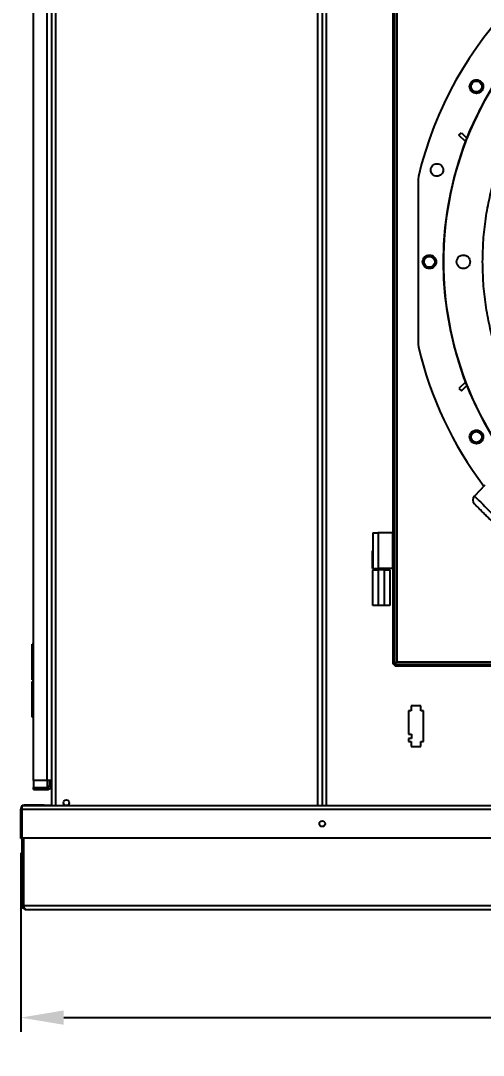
# Model space of a CAD drawing. Header units: inches. Extents: x 1229 to 1453, y -1023 to -720.
# Drawn here: x 1228.68 to 1244.78, y -1013.12 to -977.08 of the extents above; entities that cross this region are included whole.
import ezdxf

# ---------------------------------------------------------------- set-up
doc = ezdxf.new("R2010")
doc.units = ezdxf.units.IN
doc.header["$MEASUREMENT"] = 0
doc.header["$PDSIZE"] = -1
doc.dimstyles.new('RAE Solutions', dxfattribs={"dimtxt": 2, "dimasz": 1.5, "dimexe": 0.5, "dimexo": 0.5, "dimgap": 0.5, "dimtad": 0, "dimtih": 1, "dimtoh": 1, "dimdec": 3, "dimrnd": 0.125, "dimzin": 1, "dimdsep": 46, "dimlunit": 5, "dimtxsty": 'Standard', "dimcen": 0.09, "dimadec": 0, "dimazin": 0, "dimtfac": 1, "dimtdec": 3, "dimtofl": 0, "dimtmove": 0, "dimatfit": 3, "dimfxl": 1, "dimtolj": 1, "dimtzin": 1, "dimarcsym": 0})

# ---------------------------------------------------------------- blocks, each defined once
blk = doc.blocks.new('*D266')
at = {"color": 0, "linetype": 'Continuous', "lineweight": -2, "transparency": 16777216}
for p, q in [((1228.678, -1006.065), (1228.678, -1012.306)), ((1369.669, -1005.937), (1369.669, -1012.306)), ((1230.178, -1011.806), (1296.674, -1011.806)), ((1368.169, -1011.806), (1301.674, -1011.806))]:
    blk.add_line(p, q, dxfattribs=at)
at = {"color": 0, "linetype": 'Continuous', "transparency": 16777216}
for points in [[(1230.178, -1011.556), (1230.178, -1012.056), (1228.678, -1011.806)], [(1368.169, -1011.556), (1368.169, -1012.056), (1369.669, -1011.806)]]:
    blk.add_solid(points, dxfattribs=at)
at = {"layer": 'Defpoints', "color": 0, "linetype": 'Continuous', "transparency": 16777216}
for p in [(1369.669, -1005.437), (1228.678, -1005.565), (1369.669, -1011.806)]:
    blk.add_point(p, dxfattribs=at)
at = {"color": 0, "linetype": 'Continuous', "lineweight": 25, "transparency": 16777216, "insert": (1299.174, -1011.806), "char_height": 2, "attachment_point": 5}
blk.add_mtext('\\A1;141', dxfattribs=at)

msp = doc.modelspace()

# ---------------------------------------------------------------- linework, layer by layer
at = {"color": 18, "linetype": 'Continuous', "lineweight": 25, "true_color": 0x000000}
for p, q in [((1229.1261, -1003.5456), (1229.1261, -967.2956)), ((1229.6051, -1003.5456), (1229.6051, -967.2956)), ((1229.7511, -967.2956), (1229.7511, -1003.5456)), ((1229.7671, -1004.4265), (1229.7671, -967.0196)), ((1229.9001, -1004.4265), (1229.9001, -967.0196)), ((1239.0171, -1004.4265), (1239.0171, -971.0276)), ((1239.1739, -970.9825), (1239.1739, -1004.4265)), ((1239.3069, -970.9825), (1239.3069, -1004.4265)), ((1241.6904, -972.0851), (1241.6904, -999.487)), ((1241.7734, -972.161), (1241.7734, -999.411)), ((1241.6274, -975.156), (1241.6274, -994.916)), ((1243.9325, -981.0639), (1244.0176, -980.982)), ((1244.0176, -980.982), (1244.215, -981.1794)), ((1244.1683, -981.2997), (1243.9325, -981.0639)), ((1242.5122, -982.5996), (1242.5121, -985.4772)), ((1242.5227, -982.5092), (1242.5122, -982.5996)), ((1242.5121, -985.4772), (1242.5122, -988.3548)), ((1242.5122, -988.3548), (1242.5227, -988.4451)), ((1244.1683, -989.6546), (1243.9325, -989.8905)), ((1243.9325, -989.8905), (1244.0176, -989.9723)), ((1244.0176, -989.9723), (1244.215, -989.775)), ((1244.8343, -993.2579), (1244.4733, -993.6384)), ((1240.9399, -994.916), (1240.9399, -995.5506)), ((1240.9399, -994.916), (1241.1274, -994.916)), ((1241.6274, -994.916), (1241.1274, -994.916)), ((1241.1274, -994.916), (1241.1274, -996.156)), ((1241.6274, -996.156), (1241.6274, -994.916)), ((1240.9299, -996.156), (1240.9299, -995.5506)), ((1240.9299, -995.5506), (1240.9399, -995.5506)), ((1240.9399, -995.5506), (1240.9399, -996.156)), ((1240.9299, -996.156), (1240.9399, -996.156)), ((1240.9394, -997.446), (1240.9394, -996.206)), ((1240.9394, -996.206), (1241.1269, -996.206)), ((1240.9399, -996.156), (1241.1274, -996.156)), ((1240.9864, -996.156), (1240.9864, -996.206)), ((1241.1269, -996.206), (1241.1269, -997.446)), ((1241.3459, -996.206), (1241.1269, -996.206)), ((1241.6274, -996.156), (1241.1274, -996.156)), ((1241.3459, -997.446), (1241.3459, -996.206)), ((1241.3459, -996.206), (1241.5334, -996.206)), ((1241.4864, -996.206), (1241.4864, -996.156)), ((1241.5334, -996.206), (1241.5334, -997.446)), ((1241.6274, -996.156), (1241.6274, -999.487)), ((1241.1269, -997.446), (1240.9394, -997.446)), ((1241.3459, -997.446), (1241.1269, -997.446)), ((1241.5334, -997.446), (1241.3459, -997.446)), ((1229.0791, -1000.0406), (1229.0791, -998.8006)), ((1229.1261, -998.8006), (1229.0791, -998.8006)), ((1241.6274, -999.487), (1241.6904, -999.487)), ((1241.6974, -999.557), (1241.6974, -999.494)), ((1241.6974, -999.494), (1268.7033, -999.494)), ((1241.6974, -999.557), (1268.7033, -999.557)), ((1241.7734, -999.411), (1268.6274, -999.411)), ((1229.1261, -1000.0406), (1229.0791, -1000.0406)), ((1229.0949, -1000.0406), (1229.0949, -1000.1031)), ((1229.0796, -1001.3431), (1229.0796, -1000.1031)), ((1229.1261, -1000.1031), (1229.0796, -1000.1031)), ((1229.7511, -1000.1031), (1229.7671, -1000.1031)), ((1242.1739, -1001.1175), (1242.1739, -1001.9325)), ((1242.2689, -1001.1175), (1242.1739, -1001.1175)), ((1242.6089, -1000.9425), (1242.2689, -1000.9425)), ((1242.2689, -1000.9425), (1242.2689, -1001.1175)), ((1242.6089, -1001.1175), (1242.6089, -1000.9425)), ((1242.7039, -1001.1175), (1242.6089, -1001.1175)), ((1242.7039, -1002.1825), (1242.7039, -1001.1175)), ((1229.1261, -1001.3431), (1229.0796, -1001.3431)), ((1229.7511, -1001.3431), (1229.7671, -1001.3431)), ((1242.1739, -1001.9325), (1242.2839, -1001.9325)), ((1242.2839, -1002.0825), (1242.1739, -1002.0825)), ((1242.1739, -1002.0825), (1242.1739, -1002.1825)), ((1242.1739, -1002.1825), (1242.2689, -1002.1825)), ((1242.2689, -1002.1825), (1242.2689, -1002.3575)), ((1242.2839, -1001.9325), (1242.2839, -1002.0825)), ((1242.6089, -1002.3575), (1242.6089, -1002.1825)), ((1242.6089, -1002.1825), (1242.7039, -1002.1825)), ((1242.2689, -1002.3575), (1242.6089, -1002.3575)), ((1229.6051, -1003.5456), (1229.1261, -1003.5456)), ((1229.1261, -1003.5456), (1229.1261, -1003.7956)), ((1229.7252, -1003.5456), (1229.6051, -1003.5456)), ((1229.6051, -1003.5456), (1229.6051, -1003.7956)), ((1229.6881, -1003.7956), (1229.6881, -1003.5456)), ((1229.7511, -1003.5456), (1229.7252, -1003.5456)), ((1229.7511, -1003.7956), (1229.7511, -1003.5456)), ((1229.1261, -1003.8586), (1229.1261, -1003.7956)), ((1229.1261, -1003.7956), (1229.6051, -1003.7956)), ((1229.1261, -1003.8586), (1229.6051, -1003.8586)), ((1229.6051, -1003.7956), (1229.6051, -1003.8586)), ((1229.7252, -1003.7956), (1229.6881, -1003.7956)), ((1229.7511, -1003.7956), (1229.7252, -1003.7956)), ((1228.7284, -1004.4265), (1228.7284, -1004.4025)), ((1228.7284, -1004.4025), (1229.7284, -1004.4025)), ((1229.4909, -1004.406), (1228.8114, -1004.406)), ((1228.8114, -1004.406), (1228.8114, -1004.4265)), ((1229.4909, -1004.406), (1229.4909, -1004.4265)), ((1229.7284, -1004.4265), (1229.7284, -1004.4025)), ((1229.7284, -1004.4025), (1229.7671, -1004.4025)), ((1228.6784, -1005.5645), (1228.6784, -1004.539)), ((1228.7284, -1004.539), (1228.6784, -1004.539)), ((1268.2364, -1004.4265), (1228.7284, -1004.4265)), ((1228.7284, -1004.5595), (1228.7284, -1004.4265)), ((1228.7284, -1005.5515), (1228.7284, -1004.5595)), ((1268.2364, -1004.5595), (1228.7284, -1004.5595)), ((1228.7284, -1005.5645), (1228.6784, -1005.5645)), ((1228.7284, -1005.5645), (1228.7284, -1005.5515)), ((1268.2364, -1005.5515), (1228.7284, -1005.5515)), ((1228.7284, -1007.906), (1228.7284, -1005.5645)), ((1228.7784, -1007.906), (1228.7784, -1005.5515)), ((1228.7854, -1007.906), (1228.7854, -1005.5515)), ((1228.7284, -1007.906), (1228.7784, -1007.906)), ((1228.7854, -1007.906), (1369.5623, -1007.906)), ((1228.8614, -1008.039), (1369.4864, -1008.039))]:
    msp.add_line(p, q, dxfattribs=at)
at = {"color": 18, "linetype": 'Continuous', "lineweight": 25, "true_color": 0x000000, "flags": 128}
msp.add_lwpolyline([(1244.4733, -993.6384), (1244.4746, -993.6397), (1244.4851, -993.6501), (1244.506, -993.671), (1244.5371, -993.7022), (1244.5784, -993.7435), (1244.6296, -993.7947), (1244.6903, -993.8554), (1244.7603, -993.9254), (1244.8391, -994.0042), (1244.9263, -994.0914), (1245.0214, -994.1864), (1245.1238, -994.2888)], dxfattribs=at)
at = {"color": 18, "linetype": 'Continuous', "lineweight": 25, "true_color": 0x000000}
for centre, radius in [((1255.1106, -985.4772), 11.7126), ((1244.541, -979.3748), 0.1875), ((1242.9059, -985.4772), 0.1875), ((1244.541, -991.5795), 0.1875), ((1230.2671, -1004.3196), 0.0995), ((1239.1739, -1005.0515), 0.0995)]:
    msp.add_circle(centre, radius, dxfattribs=at)
for centre, radius, start, end in [((1255.1106, -985.4772), 12.9331, 103.26667, 166.73333), ((1255.1106, -985.4772), 11.7147, 135.79736, 158.46866), ((1255.1106, -985.4772), 11.7147, 159.09994, 200.90006), ((1255.1106, -985.4772), 12.9331, 193.26667, 217.16308), ((1255.1106, -985.4772), 11.7147, 201.53134, 215.54744), ((1244.6161, -993.7739), 0.1969, 136.5, 225), ((1229.6051, -1003.7126), 0.083, 270, 0), ((1229.6051, -1003.7126), 0.146, 270, 325.35478), ((1228.8114, -1004.539), 0.133, 90, 122.2353), ((1228.8114, -1004.539), 0.133, 128.61324, 180)]:
    msp.add_arc(centre, radius, start, end, dxfattribs=at)
for points, knots in [([(1243.4011, -985.4772), (1243.4059, -985.2217), (1243.4156, -984.7108), (1243.4936, -983.9477), (1243.6177, -983.1911), (1243.792, -982.4444), (1244.0146, -981.7106), (1244.2847, -980.9929), (1244.6012, -980.2945), (1244.9626, -979.6182), (1245.3675, -978.9671), (1245.8142, -978.3438), (1246.3006, -977.751), (1246.8248, -977.1914), (1247.3845, -976.6672), (1247.9772, -976.1807), (1248.6005, -975.7341), (1249.2517, -975.3292), (1249.9279, -974.9677), (1250.6264, -974.6513), (1251.344, -974.3812), (1252.0778, -974.1586), (1252.8246, -973.9844), (1253.5811, -973.8595), (1254.3442, -973.7844), (1255.1106, -973.7593), (1255.877, -973.7844), (1256.6401, -973.8595), (1257.3967, -973.9844), (1258.1434, -974.1586), (1258.8772, -974.3812), (1259.5949, -974.6513), (1260.2933, -974.9677), (1260.9696, -975.3292), (1261.6207, -975.7341), (1262.244, -976.1807), (1262.8368, -976.6672), (1263.3964, -977.1914), (1263.9206, -977.751), (1264.407, -978.3438), (1264.8537, -978.9671), (1265.2586, -979.6182), (1265.6201, -980.2945), (1265.9365, -980.9929), (1266.2066, -981.7106), (1266.4292, -982.4444), (1266.6035, -983.1911), (1266.7276, -983.9477), (1266.8057, -984.7108), (1266.8153, -985.2217), (1266.8201, -985.4772)], [0, 0, 0, 0, 0.0208333, 0.0416667, 0.0625, 0.0833333, 0.1041667, 0.125, 0.1458333, 0.1666667, 0.1875, 0.2083334, 0.2291667, 0.25, 0.2708334, 0.2916666, 0.3125, 0.3333333, 0.3541667, 0.375, 0.3958333, 0.4166666, 0.4375001, 0.4583333, 0.4791667, 0.5, 0.5208333, 0.5416667, 0.5625, 0.5833334, 0.6041667, 0.625, 0.6458334, 0.6666667, 0.6875, 0.7083334, 0.7291667, 0.75, 0.7708333, 0.7916667, 0.8125, 0.8333333, 0.8541667, 0.875, 0.8958333, 0.9166667, 0.9375, 0.9583333, 0.9791667, 1, 1, 1, 1]), ([(1244.7584, -985.4772), (1244.7637, -985.226), (1244.7742, -984.7237), (1244.8595, -983.9741), (1244.9951, -983.2325), (1245.1854, -982.5029), (1245.4279, -981.7889), (1245.7218, -981.0946), (1246.0652, -980.4232), (1246.4574, -979.7793), (1246.8923, -979.163), (1247.2187, -978.781), (1247.3818, -978.5899)], [0, 0, 0, 0, 0.1, 0.2, 0.3, 0.4000001, 0.5, 0.6000001, 0.7000001, 0.8000001, 0.9000001, 1, 1, 1, 1]), ([(1244.3048, -979.3748), (1244.3084, -979.3437), (1244.3156, -979.2815), (1244.3708, -979.2026), (1244.4497, -979.1502), (1244.5432, -979.1324), (1244.6362, -979.1518), (1244.7133, -979.205), (1244.7668, -979.2832), (1244.7738, -979.3442), (1244.7772, -979.3748)], [0, 0, 0, 0, 0.1257098, 0.2514188, 0.3771325, 0.5028587, 0.6285781, 0.7530788, 0.876311, 1, 1, 1, 1]), ([(1244.7772, -979.3748), (1244.7737, -979.4056), (1244.7667, -979.4671), (1244.7126, -979.5455), (1244.6352, -979.5981), (1244.5429, -979.6171), (1244.4499, -979.5995), (1244.371, -979.5472), (1244.3156, -979.4682), (1244.3084, -979.4059), (1244.3048, -979.3748)], [0, 0, 0, 0, 0.124339, 0.2489156, 0.3730879, 0.4971357, 0.6223053, 0.748215, 0.8741145, 1, 1, 1, 1]), ([(1242.9531, -982.2776), (1242.9564, -982.2491), (1242.963, -982.1921), (1243.0135, -982.1198), (1243.0857, -982.0718), (1243.1714, -982.0554), (1243.2564, -982.073), (1243.3271, -982.1215), (1243.3765, -982.1931), (1243.3829, -982.2494), (1243.3862, -982.2776)], [0, 0, 0, 0, 0.1256216, 0.2512458, 0.3768842, 0.5025376, 0.6279107, 0.7518741, 0.8754934, 1, 1, 1, 1]), ([(1243.3862, -982.2776), (1243.3829, -982.3059), (1243.3765, -982.3624), (1243.3267, -982.4342), (1243.2558, -982.4823), (1243.1712, -982.4998), (1243.0858, -982.4834), (1243.0136, -982.4354), (1242.963, -982.3631), (1242.9564, -982.3061), (1242.9531, -982.2776)], [0, 0, 0, 0, 0.124776, 0.249268, 0.3731863, 0.4974523, 0.6229635, 0.7486567, 0.8743359, 1, 1, 1, 1]), ([(1242.6697, -985.4772), (1242.6733, -985.4461), (1242.6804, -985.3839), (1242.7357, -985.305), (1242.8145, -985.2526), (1242.9078, -985.2348), (1243.0002, -985.254), (1243.0774, -985.3065), (1243.1315, -985.3847), (1243.1386, -985.4463), (1243.1421, -985.4772)], [0, 0, 0, 0, 0.1256859, 0.2513812, 0.3770978, 0.5028098, 0.627506, 0.7510932, 0.8750861, 1, 1, 1, 1]), ([(1243.8508, -985.4772), (1243.8543, -985.4463), (1243.8614, -985.3844), (1243.916, -985.3058), (1243.9941, -985.2533), (1244.087, -985.2348), (1244.1798, -985.2533), (1244.2579, -985.3058), (1244.3126, -985.3844), (1244.3197, -985.4463), (1244.3232, -985.4772)], [0, 0, 0, 0, 0.1249996, 0.2499977, 0.3749988, 0.4999982, 0.6249976, 0.7499988, 0.8750004, 1, 1, 1, 1]), ([(1243.1421, -985.4772), (1243.1386, -985.508), (1243.1315, -985.5696), (1243.0775, -985.6478), (1243.0003, -985.7004), (1242.9078, -985.7196), (1242.8145, -985.7018), (1242.7357, -985.6494), (1242.6804, -985.5704), (1242.6733, -985.5083), (1242.6697, -985.4772)], [0, 0, 0, 0, 0.1248129, 0.2487723, 0.3724186, 0.4972333, 0.6229421, 0.7486449, 0.8743277, 1, 1, 1, 1]), ([(1266.8201, -985.4772), (1266.8153, -985.7326), (1266.8057, -986.2436), (1266.7276, -987.0067), (1266.6035, -987.7632), (1266.4292, -988.51), (1266.2066, -989.2438), (1265.9365, -989.9614), (1265.6201, -990.6599), (1265.2586, -991.3361), (1264.8537, -991.9873), (1264.407, -992.6106), (1263.9206, -993.2033), (1263.3964, -993.763), (1262.8368, -994.2871), (1262.244, -994.7736), (1261.6207, -995.2202), (1260.9696, -995.6252), (1260.2933, -995.9866), (1259.5949, -996.3031), (1258.8772, -996.5732), (1258.1434, -996.7958), (1257.3967, -996.9699), (1256.6401, -997.0948), (1255.877, -997.17), (1255.1106, -997.1951), (1254.3442, -997.17), (1253.5811, -997.0948), (1252.8246, -996.9699), (1252.0778, -996.7958), (1251.344, -996.5732), (1250.6264, -996.3031), (1249.9279, -995.9866), (1249.2517, -995.6252), (1248.6005, -995.2202), (1247.9772, -994.7736), (1247.3845, -994.2871), (1246.8248, -993.763), (1246.3006, -993.2033), (1245.8142, -992.6106), (1245.3675, -991.9873), (1244.9626, -991.3361), (1244.6012, -990.6599), (1244.2847, -989.9614), (1244.0146, -989.2438), (1243.792, -988.51), (1243.6177, -987.7632), (1243.4936, -987.0067), (1243.4156, -986.2436), (1243.4059, -985.7326), (1243.4011, -985.4772)], [0, 0, 0, 0, 0.0208333, 0.0416667, 0.0625, 0.0833333, 0.1041667, 0.125, 0.1458333, 0.1666667, 0.1875, 0.2083333, 0.2291667, 0.25, 0.2708333, 0.2916666, 0.3125, 0.3333333, 0.3541666, 0.375, 0.3958333, 0.4166666, 0.4375, 0.4583333, 0.4791667, 0.5, 0.5208333, 0.5416667, 0.5624999, 0.5833334, 0.6041667, 0.625, 0.6458333, 0.6666667, 0.6875, 0.7083334, 0.7291666, 0.75, 0.7708333, 0.7916666, 0.8125, 0.8333333, 0.8541667, 0.875, 0.8958333, 0.9166667, 0.9375, 0.9583333, 0.9791667, 1, 1, 1, 1]), ([(1244.3232, -985.4772), (1244.3197, -985.5081), (1244.3126, -985.5699), (1244.2579, -985.6486), (1244.1798, -985.7011), (1244.087, -985.7195), (1243.9941, -985.7011), (1243.916, -985.6486), (1243.8614, -985.5699), (1243.8543, -985.5081), (1243.8508, -985.4772)], [0, 0, 0, 0, 0.1249996, 0.2500012, 0.3750024, 0.5000018, 0.6250012, 0.7500023, 0.8750004, 1, 1, 1, 1]), ([(1247.3818, -992.3644), (1247.2187, -992.1734), (1246.8923, -991.7913), (1246.4574, -991.175), (1246.0652, -990.5311), (1245.7218, -989.8598), (1245.4279, -989.1654), (1245.1854, -988.4515), (1244.9951, -987.7218), (1244.8595, -986.9802), (1244.7742, -986.2307), (1244.7637, -985.7283), (1244.7584, -985.4772)], [0, 0, 0, 0, 0.0999999, 0.1999999, 0.2999999, 0.3999999, 0.5, 0.5999999, 0.7, 0.8, 0.9, 1, 1, 1, 1]), ([(1244.3048, -991.5795), (1244.3084, -991.5484), (1244.3156, -991.4861), (1244.371, -991.4071), (1244.4498, -991.3549), (1244.5428, -991.3372), (1244.6351, -991.3562), (1244.7125, -991.4088), (1244.7667, -991.4872), (1244.7737, -991.5488), (1244.7772, -991.5795)], [0, 0, 0, 0, 0.125878, 0.251774, 0.377674, 0.5027389, 0.6267421, 0.7509506, 0.8756059, 1, 1, 1, 1]), ([(1244.7772, -991.5795), (1244.7738, -991.6101), (1244.7668, -991.6712), (1244.7133, -991.7494), (1244.6361, -991.8025), (1244.5431, -991.822), (1244.4496, -991.8041), (1244.3708, -991.7517), (1244.3156, -991.6728), (1244.3084, -991.6106), (1244.3048, -991.5795)], [0, 0, 0, 0, 0.1236686, 0.2469557, 0.3715513, 0.4972604, 0.6229559, 0.7486424, 0.8743185, 1, 1, 1, 1]), ([(1245.0777, -994.5139), (1245.033, -994.4692), (1244.9428, -994.379), (1244.8242, -994.2604), (1244.7192, -994.1554), (1244.6314, -994.0675), (1244.5621, -993.9982), (1244.5129, -993.9491), (1244.4825, -993.9186), (1244.4787, -993.9149), (1244.4769, -993.9131)], [0, 0, 0, 0, 0.1223942, 0.2469955, 0.3731117, 0.4999999, 0.6268882, 0.7530045, 0.8776055, 1, 1, 1, 1]), ([(1241.7734, -999.411), (1241.7612, -999.4227), (1241.7413, -999.4417), (1241.7202, -999.4631), (1241.7072, -999.4737), (1241.6986, -999.4797), (1241.6918, -999.4843), (1241.6909, -999.4861), (1241.6904, -999.487)], [0, 0, 0, 0, 0.3258872, 0.532605, 0.6334719, 0.7438525, 0.8655852, 1, 1, 1, 1]), ([(1241.6974, -999.494), (1241.698, -999.4933), (1241.6993, -999.4919), (1241.7068, -999.4814), (1241.7212, -999.4644), (1241.7446, -999.4407), (1241.7635, -999.4212), (1241.7734, -999.411)], [0, 0, 0, 0, 0.1567996, 0.3135501, 0.4731286, 0.7271257, 1, 1, 1, 1]), ([(1228.8614, -1008.039), (1228.8465, -1008.0376), (1228.8144, -1008.0344), (1228.7744, -1008.0104), (1228.7447, -1007.9742), (1228.7304, -1007.9389), (1228.729, -1007.9155), (1228.7284, -1007.906)], [0, 0, 0, 0, 0.2307479, 0.4984397, 0.6861954, 0.8736402, 1, 1, 1, 1]), ([(1228.7903, -1007.9488), (1228.7901, -1007.9485), (1228.7851, -1007.9423), (1228.78, -1007.9271), (1228.7788, -1007.9123), (1228.7784, -1007.906)], [0, 0, 0, 0, 0.0213434, 0.5824645, 1, 1, 1, 1]), ([(1228.7854, -1007.906), (1228.7864, -1007.9171), (1228.7881, -1007.9381), (1228.7939, -1007.9731), (1228.8049, -1008.0051), (1228.8305, -1008.0325), (1228.8497, -1008.0366), (1228.8614, -1008.039)], [0, 0, 0, 0, 0.1482896, 0.2809185, 0.5008019, 0.69753, 1, 1, 1, 1])]:
    msp.add_open_spline(points, degree=3, knots=knots, dxfattribs=at)

# ---------------------------------------------------------------- dimensions: what is measured, and where the dimension line sits
dim = msp.add_linear_dim(base=(1369.6694, -1011.8062), p1=(1228.6784, -1005.5645), p2=(1369.6694, -1005.4373), dimstyle='RAE Solutions', dxfattribs=at)
dim.commit()
dim.dimension.update_dxf_attribs({"geometry": '*D266', "text_midpoint": (1299.1739, -1011.8062)})

doc.saveas('drawing.dxf')
